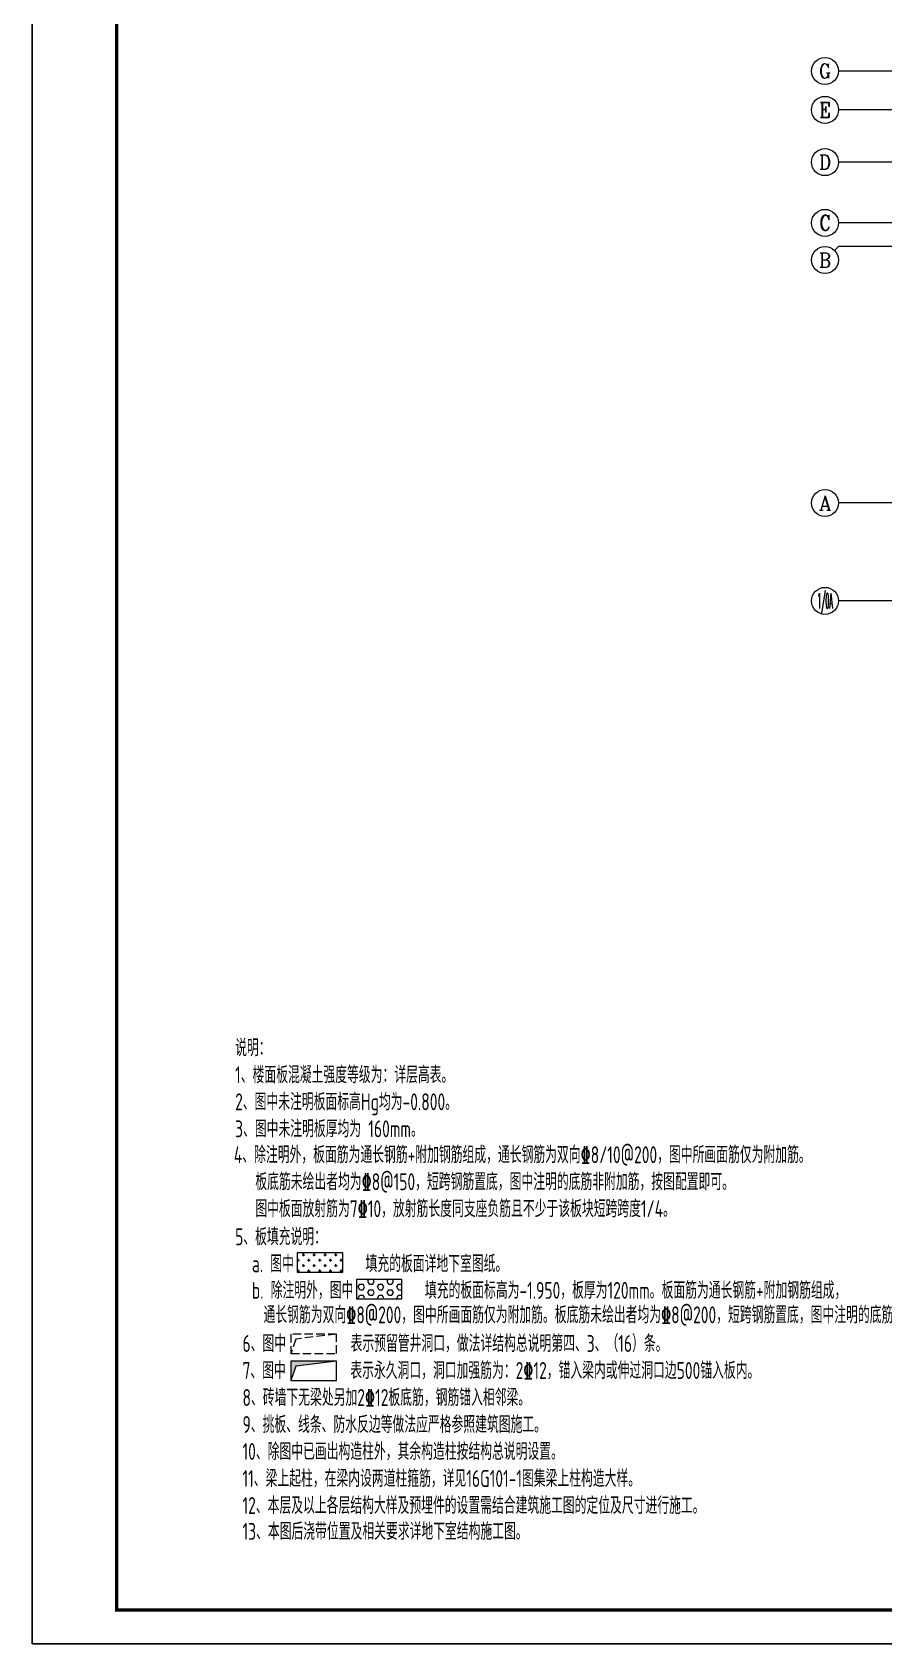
# Model space of a CAD drawing. Extents: x 5874492 to 7194610, y -939842 to -279257.
# Drawn here: x 6572030 to 6597272, y -487210 to -439457 of the extents above; entities that cross this region are included whole.
import ezdxf
from ezdxf.enums import TextEntityAlignment as Align

# ---------------------------------------------------------------- set-up
doc = ezdxf.new("R2010")
doc.units = 0
doc.header["$LTSCALE"] = 1000
doc.linetypes.add('DASH', pattern=[0.35, 0.25, -0.1])
for name, color, linetype, lineweight in [('A-标注-轴号', 3, 'Continuous', 15), ('A-标注-轴号文字', 7, 'Continuous', 15), ('S-轴网-轴号', 3, 'Continuous', 20), ('S-通用-TEXT', 7, 'Continuous', 20)]:
    doc.layers.add(name, color=color, linetype=linetype, lineweight=lineweight)
doc.layers.add('Y-云图图框', color=7, linetype='Continuous')
doc.styles.add('_TCH_AXIS', font='COMPLEX.shx', dxfattribs={"bigfont": 'hztxt.shx'})
doc.styles.add('_YT_Name', font='', dxfattribs={"width": 0.8})
doc.styles.add('_YT_Sign_Text', font='ros.shx', dxfattribs={"width": 0.8, "bigfont": 'hztxt.shx'})
doc.styles.add('_YT_TK_Text', font='ros.shx', dxfattribs={"width": 0.8, "bigfont": 'hztxt.shx'})
doc.styles.add('COMPLEX', font='COMPLEX')
doc.styles.get("Standard").update_dxf_attribs({"font": 'gbenor.shx', "bigfont": 'gbcbig.shx'})
doc.styles.add('TSSD_Rein', font='tssdeng.shx', dxfattribs={"width": 0.7, "bigfont": 'hztxt.shx'})
doc.styles.get('_YT_Name').set_extended_font_data('SimHei')

# ---------------------------------------------------------------- blocks, each defined once
blk = doc.blocks.new('ECMCTK_A0_横_单行图名-横向图框会签栏-0')
at = {"color": 4}
blk.add_lwpolyline([(0, 0), (1189, 0), (1189, 841), (0, 841)], close=True, dxfattribs=at)
at = {"const_width": 1}
blk.add_lwpolyline([(25, 10), (1179, 10), (1179, 831), (25, 831)], close=True, dxfattribs=at)
at = {"color": 80, "flags": 3}
for tag, height, p in [('YTHQINS', 3, (34.31, 832.5)), ('ECMCKEY', 3, (414.25, 484.67)), ('YTTQINS', 5.62, (1196.03, 12.81)), ('YTFRAME', 3, (904.42, 4.05)), ('YTBARCODE_T1', 3, (971.21, 4.65))]:
    blk.add_attdef(tag, text='', height=height, dxfattribs=at).set_placement(p, align=Align.MIDDLE_CENTER)
at = {"color": 80, "style": '_YT_TK_Text', "width": 0.8, "flags": 3}
for tag, p in [('{姓名五}', (9.62, 809.48)), ('{姓名六}', (14.92, 809.38)), ('{姓名七}', (19.96, 809.48)), ('{姓名八}', (24.7, 809.33)), ('[专业五]', (9.63, 785.25)), ('[专业六]', (14.56, 785.25)), ('[专业七]', (19.49, 785.17)), ('[专业八]', (24.5, 785.09)), ('{姓名一}', (9.73, 733.71)), ('{姓名二}', (14.79, 733.6)), ('{姓名三}', (19.65, 733.65)), ('{姓名四}', (24.75, 733.5)), ('[专业一]', (9.58, 710.09)), ('[专业二]', (14.46, 709.92)), ('[专业三]', (19.63, 709.95)), ('[专业四]', (25, 709.79))]:
    blk.add_attdef(tag, text='', height=3, rotation=90, dxfattribs=at).set_placement(p, align=Align.BOTTOM_LEFT)
at = {"style": '_YT_TK_Text', "width": 0.8}
blk.add_attdef('设计联系电话', text='', height=4, rotation=90, dxfattribs=at).set_placement((16.86, 656.55), align=Align.MIDDLE)
for tag, height, style, width, p in [('证书编号', 4, '_YT_Sign_Text', 0.8, (1056.87, 43.81)), ('审查批准号', 4, '_YT_Sign_Text', 0.8, (1109.06, 43.81)), ('工程号', 4, '_YT_Sign_Text', 0.5, (1152.08, 44.12)), ('设计单位', 6, '_YT_Name', 0.8, (971.75, 38.6)), ('建设单位', 4, '_YT_Sign_Text', 0.8, (1082.96, 36.11)), ('阶段', 4, '_YT_Sign_Text', 0.8, (1152.08, 35.81)), ('项目号', 4, '_YT_Sign_Text', 0.5, (1170.08, 33.72)), ('项目名称', 4, '_YT_Sign_Text', 0.8, (1082.96, 28.11)), ('专业', 4, '_YT_Sign_Text', 0.8, (1152.08, 27.31)), ('图纸名称', 4.5, '_YT_Name', 0.8, (1083.39, 15.06)), ('图纸编号', 4, '_YT_Sign_Text', 0.5, (1151.93, 19.36)), ('出图比例', 4.2, '_YT_Sign_Text', 0.8, (1029.82, 11.78)), ('日期', 4, '_YT_Sign_Text', 0.5, (1151.88, 12.13)), ('版本号', 4, '_YT_Sign_Text', 0.8, (1170.08, 13))]:
    blk.add_attdef(tag, text='', height=height, dxfattribs=dict(style=style, width=width)).set_placement(p, align=Align.CENTER)
at = {"style": '_YT_Sign_Text', "width": 0.8, "flags": 3}
for tag, p, height in [('{校对人}', (1006.35, 26.53), 6.24), ('[审定人]', (938.95, 27.81), 4.1), ('{审定人}', (953.87, 26.45), 6.24), ('[校对人]', (990.23, 27.82), 4.1), ('[审核人]', (939.01, 19.76), 4.1), ('{审核人}', (954.98, 18.44), 6.24), ('[设计人]', (990.47, 20.21), 4.1), ('{设计人}', (1006.48, 18.54), 6.24), ('[项目负责人]', (938.78, 12.01), 4.1), ('{项目负责人}', (956.28, 10.72), 6.24), ('[专业负责人]', (990.74, 11.77), 4.1), ('{专业负责人}', (1006.58, 10.36), 6.24)]:
    blk.add_attdef(tag, p, '', height=height, dxfattribs=at)
at = {"color": 80, "flags": 3}
for tag, p in [('YTQRCODE', (899.04, 11.91)), ('YTBZSIT', (25, 10)), ('EXT_TK_LEFT', (25, 10))]:
    blk.add_attdef(tag, p, '', height=3, dxfattribs=at)
blk = doc.blocks.new('_AXISO')
blk.add_circle((0, 0), 0.5)
at = {"layer": 'S-轴网-轴号', "style": 'COMPLEX', "width": 1.041667}
blk.add_attdef('A', text='', height=0.56, dxfattribs=at).set_placement((-0.25, -0.28), (0.25, -0.28), align=Align.FIT)
blk = doc.blocks.new('ZHOUWANG2')
at = {"layer": 'A-标注-轴号'}
for p, q in [((165262, 129370), (161965, 129370)), ((165262, 128220), (161965, 128220)), ((165262, 126670), (161965, 126670)), ((165262, 124870), (161965, 124870)), ((161848, 124052), (161965, 124170)), ((165262, 124170), (161965, 124170)), ((165262, 116570), (161965, 116570)), ((165262, 113670), (161965, 113670))]:
    blk.add_line(p, q, dxfattribs=at)
ref = blk.add_blockref('_AXISO', (161565, 129370), dxfattribs=dict(at, xscale=800, yscale=800, zscale=800))
ref.add_attrib('A', 'G', dxfattribs={"layer": 'A-标注-轴号文字', "ltscale": 0.2, "height": 425, "style": '_TCH_AXIS'}).set_placement((161383, 129157), (161748, 129157), align=Align.FIT)
ref = blk.add_blockref('_AXISO', (161565, 128220), dxfattribs=dict(at, xscale=800, yscale=800, zscale=800))
ref.add_attrib('A', 'E', dxfattribs={"layer": 'A-标注-轴号文字', "ltscale": 0.2, "height": 445, "style": '_TCH_AXIS'}).set_placement((161396, 127997), (161735, 127997), align=Align.FIT)
ref = blk.add_blockref('_AXISO', (161565, 126670), dxfattribs=dict(at, xscale=800, yscale=800, zscale=800))
ref.add_attrib('A', 'D', dxfattribs={"layer": 'A-标注-轴号文字', "ltscale": 0.2, "height": 435, "style": '_TCH_AXIS'}).set_placement((161389, 126452), (161742, 126452), align=Align.FIT)
ref = blk.add_blockref('_AXISO', (161565, 124870), dxfattribs=dict(at, xscale=800, yscale=800, zscale=800))
ref.add_attrib('A', 'C', dxfattribs={"layer": 'A-标注-轴号文字', "ltscale": 0.2, "height": 456, "style": '_TCH_AXIS'}).set_placement((161403, 124642), (161728, 124642), align=Align.FIT)
ref = blk.add_blockref('_AXISO', (161565, 123770), dxfattribs=dict(at, xscale=800, yscale=800, zscale=800))
ref.add_attrib('A', 'B', dxfattribs={"layer": 'A-标注-轴号文字', "ltscale": 0.2, "height": 435, "style": '_TCH_AXIS'}).set_placement((161389, 123552), (161742, 123552), align=Align.FIT)
ref = blk.add_blockref('_AXISO', (161565, 116570), dxfattribs=dict(at, xscale=800, yscale=800, zscale=800))
ref.add_attrib('A', 'A', dxfattribs={"layer": 'A-标注-轴号文字', "ltscale": 0.2, "height": 425, "style": '_TCH_AXIS'}).set_placement((161383, 116357), (161748, 116357), align=Align.FIT)
ref = blk.add_blockref('_AXISO', (161565, 113670), dxfattribs=dict(at, xscale=800, yscale=800, zscale=800))
ref.add_attrib('A', '1/0A', dxfattribs={"layer": 'A-标注-轴号文字', "ltscale": 0.2, "height": 452.5, "style": '_TCH_AXIS', "width": 0.28}).set_placement((161339, 113443), (161792, 113443), align=Align.FIT)

msp = doc.modelspace()

# ---------------------------------------------------------------- hatches: boundary and pattern name
at = {"layer": 'S-通用-TEXT'}
h = msp.add_hatch(dxfattribs=at)
h.set_pattern_fill('CROSS,_O', color=0, scale=100)
h.set_pattern_definition([(0, (4278477.69, 307909.63), (158.75, 158.75), [79.375, -238.125]), (90, (4278517.38, 307869.94), (-158.75, 158.75), [79.375, -238.125])])
h.paths.add_polyline_path([(6579884.5, -476201.5), (6581234.5, -476201.5), (6581234.5, -475630), (6579884.5, -475630)])
h = msp.add_hatch(dxfattribs=at)
h.set_pattern_fill('HEX,_O', color=0, scale=100)
h.set_pattern_definition([(0, (4310029.4, -497504.81), (0, 164.9778), [95.25, -190.5]), (120, (4310029.4, -497504.81), (-142.874966, -82.4889), [95.25, -190.5]), (60, (4310124.64, -497504.81), (-142.874966, 82.4889), [95.25, -190.5])])
h.paths.add_polyline_path([(6581639.6, -476988.4), (6582989.6, -476988.4), (6582989.6, -476416.9), (6581639.6, -476416.9)])
msp.add_hatch(color=251, dxfattribs=at).paths.add_polyline_path([(6579700.6, -479409.1), (6579700.6, -478837.6), (6581050.6, -478837.6), (6579846.9, -478979.3)])

# ---------------------------------------------------------------- linework, layer by layer
at = {"layer": 'S-通用-TEXT', "color": 0}
for points in [[(6579884.5, -476201.5), (6581234.5, -476201.5), (6581234.5, -475630), (6579884.5, -475630)], [(6581639.6, -476988.4), (6582989.6, -476988.4), (6582989.6, -476416.9), (6581639.6, -476416.9)]]:
    msp.add_lwpolyline(points, close=True, dxfattribs=at)
at = {"layer": 'S-通用-TEXT', "linetype": 'DASH'}
msp.add_lwpolyline([(6581050.6, -478037.6), (6579846.9, -478179.3), (6579700.6, -478609.1)], dxfattribs=at)
msp.add_lwpolyline([(6579700.6, -478609.1), (6581050.6, -478609.1), (6581050.6, -478037.6), (6579700.6, -478037.6)], close=True, dxfattribs=at)
at = {"layer": 'S-通用-TEXT'}
msp.add_lwpolyline([(6581050.6, -478837.6), (6579846.9, -478979.3), (6579700.6, -479409.1)], dxfattribs=at)
msp.add_lwpolyline([(6579700.6, -479409.1), (6581050.6, -479409.1), (6581050.6, -478837.6), (6579700.6, -478837.6)], close=True, dxfattribs=at)

# ---------------------------------------------------------------- block references
at = {"color": 3}
msp.add_blockref('ZHOUWANG2', (6433965.2, -569977), dxfattribs=at)
at = {"layer": 'Y-云图图框', "xscale": 100, "yscale": 100, "zscale": 100}
msp.add_blockref('ECMCTK_A0_横_单行图名-横向图框会签栏-0', (6572030.5, -487209.8), dxfattribs=at)

# ---------------------------------------------------------------- texts
at = {"layer": 'S-通用-TEXT', "color": 0, "style": 'TSSD_Rein', "width": 0.7}
for s, p in [('说明：', (6578045.2, -469800.5)), ('1、楼面板混凝土强度等级为：详层高表。', (6578045.2, -470600.5)), ('2、图中未注明板面标高Hg均为-0.800。', (6578045.2, -471400.5)), ('3、图中未注明板厚均为 160mm。', (6578045.2, -472200.5)), ('4、除注明外，板面筋为通长钢筋+附加钢筋组成，通长钢筋为双向\x848/10@200，图中所画面筋仅为附加筋。', (6578006.7, -472969.6)), ('   板底筋未绘出者均为\x848@150，短跨钢筋置底，图中注明的底筋非附加筋，按图配置即可。', (6578006.7, -473769.6)), ('   图中板面放射筋为7\x8410，放射筋长度同支座负筋且不少于该板块短跨跨度1/4。', (6578006.7, -474569.6)), ('5、板填充说明：', (6578045.2, -475400.5)), ('   a. 图中          填充的板面详地下室图纸。', (6577904.3, -476200.5)), ('   b. 除注明外，图中          填充的板面标高为-1.950，板厚为120mm。板面筋为通长钢筋+附加钢筋组成，', (6577904.3, -476987.4)), ('通长钢筋为双向\x848@200，图中所画面筋仅为附加筋。板底筋未绘出者均为\x848@200，短跨钢筋置底，图中注明的底筋非附加筋，按图配置即可。', (6578886.9, -477713.1)), ('6、图中         表示预留管井洞口，做法详结构总说明第四、3、（16）条。', (6578263.7, -478563)), ('7、图中         表示永久洞口，洞口加强筋为：2\x8412，锚入梁内或伸过洞口边500锚入板内。', (6578263.7, -479363)), ('8、砖墙下无梁处另加2\x8412板底筋，钢筋锚入相邻梁。', (6578263.7, -480163)), ('9、挑板、线条、防水反边等做法应严格参照建筑图施工。', (6578263.7, -480963)), ('10、除图中已画出构造柱外，其余构造柱按结构总说明设置。', (6578263.7, -481763)), ('11、梁上起柱，在梁内设两道柱箍筋，详见16G101-1图集梁上柱构造大样。', (6578263.7, -482563)), ('12、本层及以上各层结构大样及预埋件的设置需结合建筑施工图的定位及尺寸进行施工。', (6578263.7, -483363)), ('13、本图后浇带位置及相关要求详地下室结构施工图。', (6578263.7, -484129.6))]:
    msp.add_text(s, height=500, dxfattribs=at).set_placement(p)

doc.saveas('drawing.dxf')
